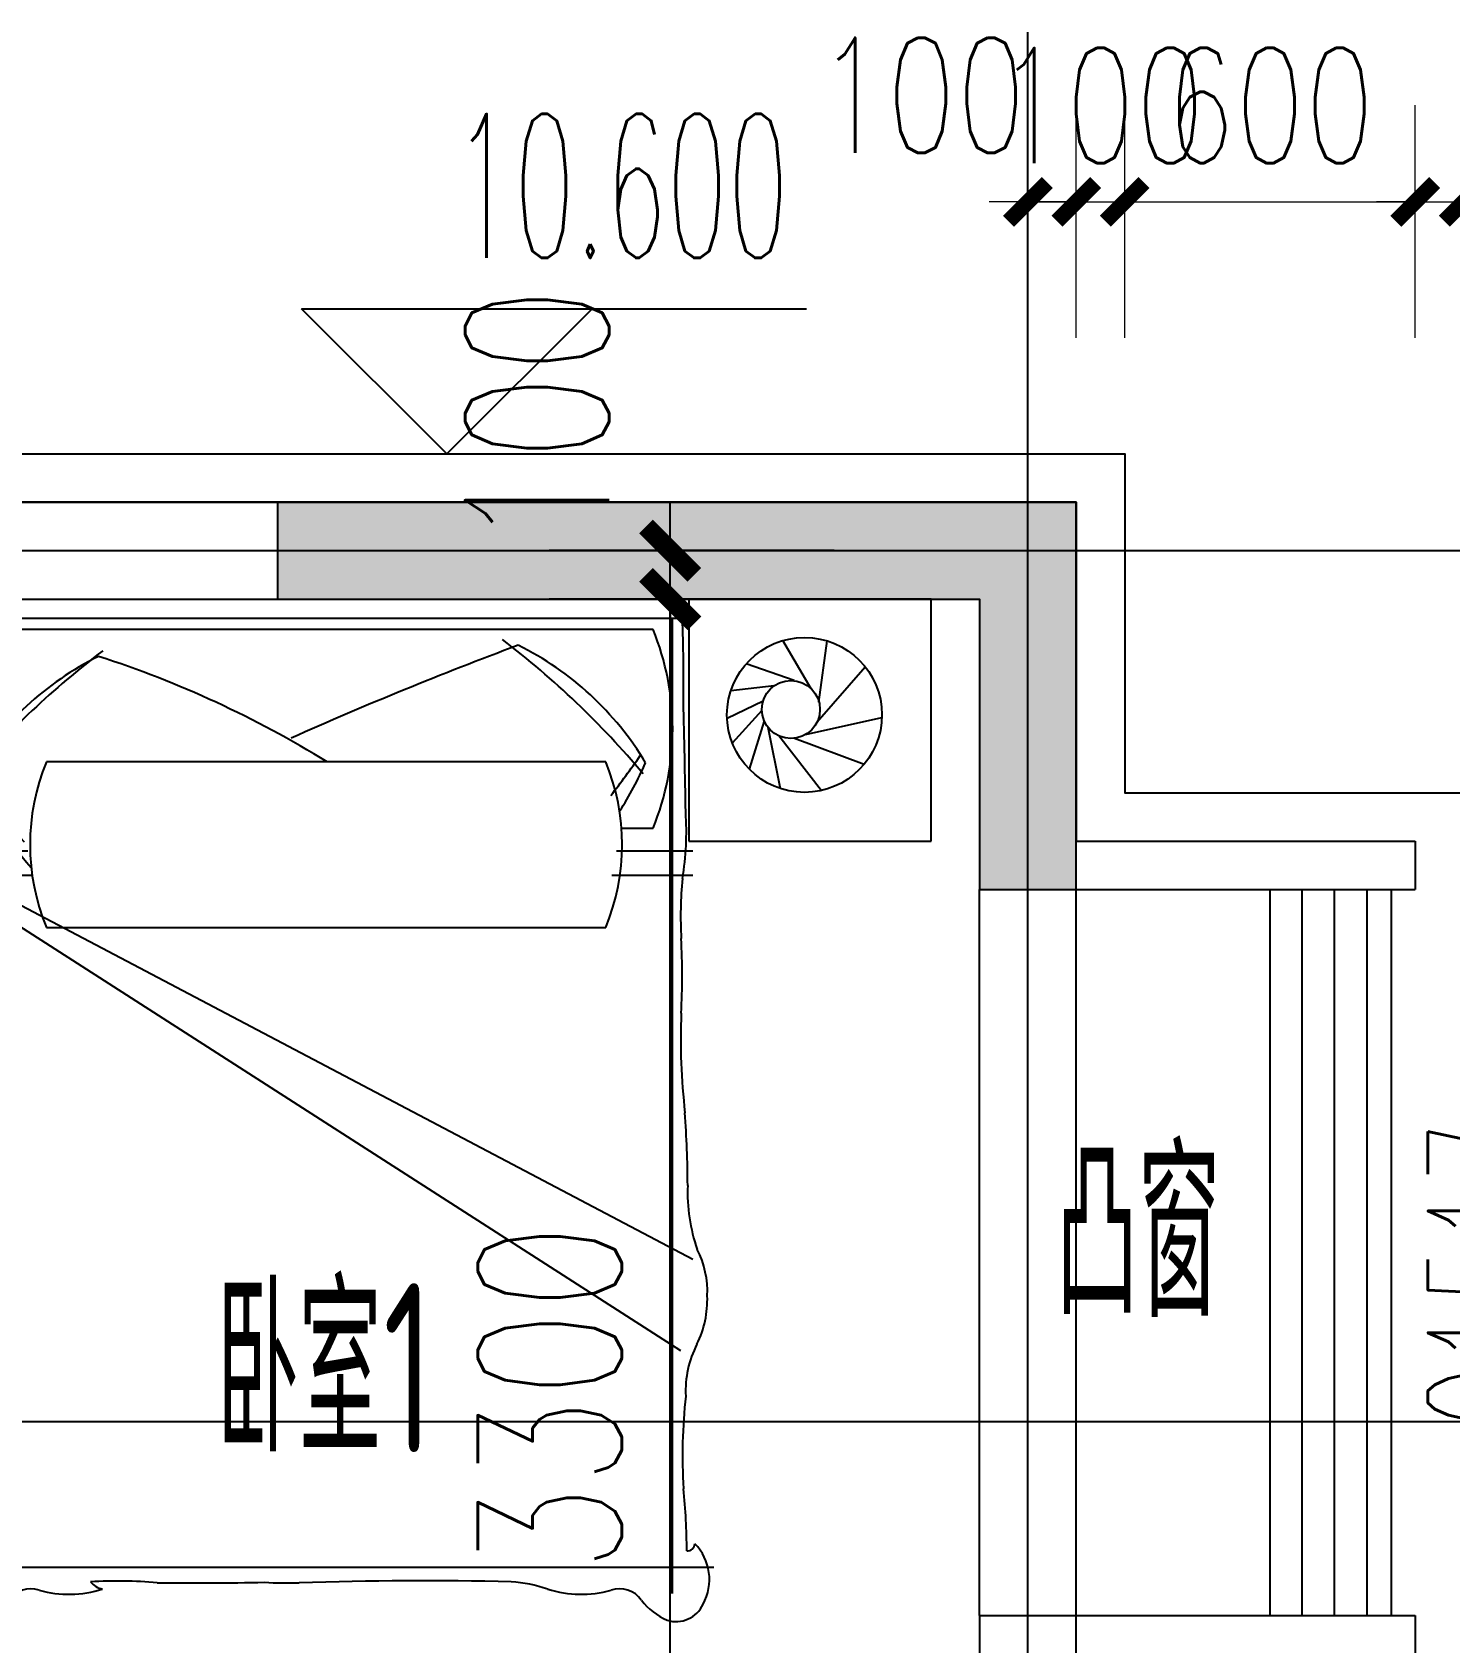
# Model space of a CAD drawing. Extents: x -129588 to 17450, y 1144 to 109436.
# Drawn here: x -39370 to -36442, y 93742 to 97069 of the extents above; entities that cross this region are included whole.
import ezdxf

# ---------------------------------------------------------------- set-up
doc = ezdxf.new("R2010")
doc.units = 0
doc.header["$LTSCALE"] = 1000
doc.header["$MEASUREMENT"] = 0
doc.layers.add('A-area(算全面积)', color=21, linetype='Continuous', plot=False)
doc.layers.add('A-FUR', color=8, linetype='Continuous', plot=False)
for name, color, linetype in [('A-外装饰线脚', 7, 'Continuous'), ('A-看线', 105, 'Continuous'), ('A-第三道尺寸线', 105, 'Continuous'), ('A-线脚看线', 9, 'Continuous'), ('AXIS', 3, 'Continuous'), ('DIM_ELEV', 3, 'Continuous'), ('DOTE', 16, 'Continuous'), ('PUB_HATCH', 8, 'Continuous'), ('PUB_TEXT', 7, 'Continuous'), ('WALL', 2, 'Continuous'), ('WINDOW', 4, 'Continuous'), ('WINDOW_TEXT', 7, 'Continuous'), ('剪力墙', 6, 'Continuous')]:
    doc.layers.add(name, color=color, linetype=linetype)
doc.layers.add('A-第四道尺寸线(线脚尺寸)', color=105, linetype='Continuous', lineweight=5)
doc.styles.add('_TCH_DIM', font='SIMPLEX.shx', dxfattribs={"width": 0.7, "bigfont": 'GBCBIG.shx'})
doc.styles.add('_TCH_DIM_T3', font='SIMPLEX.shx', dxfattribs={"width": 0.705882, "bigfont": 'GBCBIG.shx'})
doc.styles.add('_TCH_WINDOW', font='SIMPLEX.shx', dxfattribs={"width": 0.7, "height": 3.5, "bigfont": 'GBCBIG.shx'})
doc.styles.get("Standard").update_dxf_attribs({"font": 'gbenor.shx', "width": 0.7, "bigfont": 'gbcbig.shx'})
doc.dimstyles.new('_TCH_ARCH&&100', dxfattribs={"dimtxt": 297.5, "dimasz": 100, "dimexe": 250, "dimexo": 300, "dimgap": 100, "dimtad": 1, "dimdec": 0, "dimzin": 0, "dimdsep": 46, "dimtxsty": '_TCH_DIM_T3', "dimblk": 'ARCHTICK', "dimcen": 0.09, "dimclrt": 7, "dimazin": 2, "dimtfac": 1, "dimtdec": 0, "dimtix": 1, "dimtmove": 2, "dimatfit": 3, "dimfxl": 0, "dimtolj": 1, "dimtzin": 0, "dimarcsym": 0})
doc.dimstyles.new('_TCH_ARCH&&80', dxfattribs={"dimtxt": 238, "dimasz": 80, "dimexe": 200, "dimexo": 240, "dimgap": 80, "dimtad": 1, "dimdec": 0, "dimzin": 0, "dimdsep": 46, "dimtxsty": '_TCH_DIM_T3', "dimblk": 'ARCHTICK', "dimcen": 0.09, "dimclrt": 7, "dimazin": 2, "dimtfac": 1, "dimtdec": 0, "dimtix": 1, "dimtmove": 2, "dimatfit": 3, "dimfxl": 0, "dimtolj": 1, "dimtzin": 0, "dimarcsym": 0})

# ---------------------------------------------------------------- blocks, each defined once
blk = doc.blocks.new('zhouxianssceng0329')
at = {"layer": 'DOTE'}
for p, q in [((-37313.7, 132089.9), (-37313.7, 156469.4)), ((-33913.7, 155398.2), (-44988.6, 155398.2)), ((-33913.7, 153598.2), (-44988.6, 153598.2))]:
    blk.add_line(p, q, dxfattribs=at)
blk = doc.blocks.new('jgjlq030328')
at = {"layer": 'PUB_HATCH'}
blk.add_hatch(color=256, dxfattribs=at).paths.add_polyline_path([(-283535, 28211.9), (-283535, 29011.9), (-285185, 29011.9), (-285185, 28811.9), (-283735, 28811.9), (-283735, 28211.9)])
at = {"layer": '剪力墙'}
blk.add_lwpolyline([(-283535, 28211.9), (-283535, 29011.9), (-285185, 29011.9), (-285185, 28811.9), (-283735, 28811.9), (-283735, 28211.9)], close=True, dxfattribs=at)
blk = doc.blocks.new('床-次')
for p, q in [((0, 1250), (-500, 1250)), ((-500, 1250), (-500, 750)), ((0, 750), (0, 1250)), ((-211.2, 1097.1), (-246.7, 1171.4)), ((-230.3, 1099.5), (-298, 1160.7)), ((-179.1, 1074.2), (-189.7, 1163.7)), ((-168.5, 1032.8), (-133.7, 1131.8)), ((-251.5, 1094.8), (-351.2, 1125.9)), ((-264.8, 1087), (-391.3, 1061.6)), ((-281.6, 1064.1), (-395.4, 976.5)), ((-287.6, 1032.1), (-341.4, 888.3)), ((-185.3, 997.5), (-85.7, 1056.5)), ((-279.8, 1009.2), (-244.4, 851.5)), ((-253.8, 985.3), (-140.1, 886)), ((-212.8, 981.5), (-86.3, 964.7)), ((-40, 738.5), (-2054.4, 738.5)), ((-40, 738.5), (-2054.4, 738.5)), ((-1999.7, 738.5), (-1999.7, -801.2)), ((-608.2, 738.5), (-1552.4, -732.5)), ((-575.1, 738.5), (-1363.6, -758.2)), ((-570.6, 738.5), (-570.6, 606)), ((-519.8, 738.5), (-519.8, 615.5)), ((-500, 750), (0, 750)), ((-40, -750), (-40, 750)), ((-40, 750), (0, 750)), ((0, 750), (0, -750)), ((-63, -675.7), (-63, 640.9)), ((-678.3, 577.3), (-678.3, -578.2)), ((-336.3, -578.2), (-336.3, 577.3)), ((-570.6, -590.9), (-570.6, -758.2)), ((-519.8, -600.4), (-519.8, -758.2)), ((-473.4, -610.8), (-473.4, -675.7)), ((-40, -711.5), (-2054.4, -711.5)), ((-40, -715.5), (-2054.4, -715.5)), ((0, -750), (-500, -750)), ((-500, -750), (-500, -1250)), ((0, -750), (-40, -750)), ((0, -1250), (0, -750)), ((-211.2, -902.9), (-246.7, -828.6)), ((-230.3, -900.5), (-298, -839.3)), ((-179.1, -925.8), (-189.7, -836.3)), ((-251.5, -905.2), (-351.2, -874.1)), ((-168.5, -967.2), (-133.7, -868.2)), ((-264.8, -913), (-391.3, -938.4)), ((-281.6, -935.9), (-395.4, -1023.5)), ((-185.3, -1002.5), (-85.7, -943.5)), ((-287.6, -967.9), (-341.4, -1111.7)), ((-279.8, -990.8), (-244.4, -1148.5)), ((-253.8, -1014.7), (-140.1, -1114)), ((-212.8, -1018.5), (-86.3, -1035.3)), ((-500, -1250), (0, -1250))]:
    blk.add_line(p, q)
for centre, radius in [((-239.3, 1011.5), 160), ((-228.1, 1039.5), 60), ((-239.3, -988.5), 160), ((-228.1, -960.5), 60)]:
    blk.add_circle(centre, radius)
for centre, radius, start, end in [((-2050.6, 726), 61.8, 114.6552, 197.0582), ((-2025.4, 689.2), 106, 45.7841, 118.7213), ((-1636.1, 955.2), 209.3, 267.1562, 297.4576), ((-1447.1, 581), 209.9, 87.9632, 116.1276), ((-1430.8, 599), 192, 63.047, 92.6492), ((-1225.8, 1105.3), 355.3, 250.6064, 272.328), ((-1950.6, 749.2), 16, 93.3957, 183.4418), ((-1965.7, -466.9), 1215.2, 83.9678, 90.0408), ((-1770.2, 1899.8), 1160.2, 266.6495, 276.12), ((-1221.3, -1525.3), 2275.6, 85.9688, 89.7495), ((-909.2, 2045.3), 1309.4, 263.3302, 272.3581), ((-778.2, -773.7), 1512.6, 87.0776, 92.9224), ((-655.9, 1541.2), 805.5, 266.782, 275.5915), ((-480.7, 163.8), 583.8, 86.0367, 99.5331), ((-58.4, 47), 749.3, 113.8347, 131.4622), ((532.5, -530), 1548.8, 124.5749, 131.8881), ((-774.9, -20652.4), 21401.2, 88.49238, 89.10433), ((-1546.8, -636.7), 1810.6, 37.3131, 49.4206), ((-689.8, 185.7), 637.9, 26.4088, 59.0003), ((-160, -2198.1), 2939.9, 87.6616, 91.0116), ((-1983, 763.6), 138.4, 203.7061, 231.956), ((-268.2, 142.5), 539, 67.6212, 92.1024), ((-2098.3, 610.2), 53.6, 340.2311, 55.8644), ((-507.3, 161.9), 449.1, 67.6212, 112.3788), ((-1819.9, 531), 236, 164.9987, 197.1808), ((-2002.9, 452.2), 43.4, 129.0734, 167.946), ((-2962.5, 430.3), 933.9, 354.9526, 3.4165), ((-2185.6, 1136.9), 2172.2, 328.3558, 342.1044), ((5743.4, 272.5), 7776, 179.44258, 181.07566), ((-1219.9, 79.3), 812.7, 176.6723, 181.7242), ((-7673.2, -3224.4), 8087.9, 20.45865, 24.04845), ((-9950.5, -199.5), 7922.3, 358.6733, 1.8401), ((-1523.8, 732.7), 1810.6, 309.9646, 322.6869), ((-2329.2, -362.3), 299.6, 341.3052, 356.0421), ((-666.8, -113.7), 637.9, 300.9997, 333.5912), ((-1819.9, -528), 236, 162.8192, 195.0013), ((-2098.3, -607.2), 53.6, 304.1356, 19.7689), ((-507.3, -162.9), 449.1, 247.6212, 292.3788), ((555.5, 626), 1548.8, 231.6372, 235.4251), ((-35.4, 25), 749.3, 237.4638, 246.1653), ((-1983, -760.6), 138.4, 128.044, 156.2939), ((-268.2, -177.3), 539, 247.6212, 292.3788), ((-2050.6, -723), 61.8, 162.9418, 245.3448), ((-2025.4, -686.2), 106, 241.2787, 314.2159), ((-1950.6, -746.2), 16, 176.5582, 266.6043), ((-1965.7, 469.9), 1215.2, 269.9592, 276.0322), ((-1770.2, -1896.8), 1160.2, 83.88, 93.3505), ((-1636.1, -952.2), 209.3, 62.5424, 92.8438), ((-1225.8, -1102.3), 355.3, 87.672, 109.3936), ((-1221.3, 1528.3), 2275.6, 270.2505, 274.0312), ((-909.2, -2042.3), 1309.4, 87.6419, 96.6698), ((-778.2, 776.7), 1512.6, 267.0776, 272.9224), ((-655.9, -1538.2), 805.5, 84.4085, 93.218), ((-480.7, -160.8), 583.8, 260.4669, 273.9633), ((-774.9, 20655.4), 21401.2, 270.89567, 271.50762), ((-160, 2201.1), 2939.9, 268.9884, 272.3384), ((-1447.1, -578), 209.9, 243.8724, 272.0368), ((-1430.8, -596), 192, 267.3508, 296.953)]:
    blk.add_arc(centre, radius, start, end)
at = {"text_generation_flag": 4, "width": 0.8, "flags": 9}
for tag, p in [('XSIZE', (-239.3, 1011.5)), ('YSIZE', (-239.3, 1011.5)), ('XSIZE', (-239.3, -988.5)), ('YSIZE', (-239.3, -988.5))]:
    blk.add_attdef(tag, p, '', height=0.5, rotation=180, dxfattribs=at)
blk = doc.blocks.new('$TCHSYS$WIN2D')
for p, q in [((-0.5, 0.5), (0.5, 0.5)), ((-0.5, 0.5), (-0.5, -0.5)), ((0.5, 0.5), (0.5, -0.5)), ((0.5, 0.1667), (-0.5, 0.1667)), ((0.5, -0.1667), (-0.5, -0.1667)), ((-0.5, -0.5), (0.5, -0.5))]:
    blk.add_line(p, q)
blk = doc.blocks.new('_ArchTick')
at = {"color": 0, "linetype": 'ByBlock', "const_width": 0.4}
blk.add_lwpolyline([(-0.5, -0.5), (0.5, 0.5)], dxfattribs=at)
blk = doc.blocks.new('*D998')
at = {"layer": 'A-第三道尺寸线', "color": 0, "lineweight": -2, "transparency": 16777216}
for p, q in [((22270.6, 181434.8), (22270.6, 181534.8)), ((22609.3, 181434.8), (22020.6, 181434.8)), ((22270.6, 181334.8), (22270.6, 181434.8)), ((22609.3, 181334.8), (22020.6, 181334.8)), ((22270.6, 181334.8), (22270.6, 181234.8))]:
    blk.add_line(p, q, dxfattribs=at)
at = {"layer": 'Defpoints', "color": 0, "transparency": 16777216}
for p in [(22270.6, 181434.8), (22909.3, 181434.8), (22909.3, 181334.8)]:
    blk.add_point(p, dxfattribs=at)
at = {"layer": 'A-第三道尺寸线', "color": 0, "lineweight": -2, "transparency": 16777216, "xscale": 100, "yscale": 100, "zscale": 100}
for p, rotation in [((22270.6, 181434.8), 270), ((22270.6, 181334.8), 90)]:
    blk.add_blockref('_ArchTick', p, dxfattribs=dict(at, rotation=rotation))
at = {"layer": 'A-第三道尺寸线', "color": 7, "transparency": 16777216, "insert": (21995.6, 181709.8), "char_height": 297.5, "attachment_point": 5, "rotation": 90, "style": '_TCH_DIM_T3'}
blk.add_mtext('\\A1;100', dxfattribs=at)
blk = doc.blocks.new('*D999')
at = {"layer": 'A-第三道尺寸线', "color": 0, "lineweight": -2, "transparency": 16777216}
for p, q in [((22609.3, 181334.8), (22020.6, 181334.8)), ((22270.6, 178034.8), (22270.6, 181334.8)), ((22609.3, 178034.8), (22020.6, 178034.8))]:
    blk.add_line(p, q, dxfattribs=at)
at = {"layer": 'Defpoints', "color": 0, "transparency": 16777216}
for p in [(22270.6, 181334.8), (22909.3, 181334.8), (22909.3, 178034.8)]:
    blk.add_point(p, dxfattribs=at)
at = {"layer": 'A-第三道尺寸线', "color": 0, "lineweight": -2, "transparency": 16777216, "xscale": 100, "yscale": 100, "zscale": 100}
for p, rotation in [((22270.6, 181334.8), 90), ((22270.6, 178034.8), 270)]:
    blk.add_blockref('_ArchTick', p, dxfattribs=dict(at, rotation=rotation))
at = {"layer": 'A-第三道尺寸线', "color": 7, "transparency": 16777216, "insert": (22021.8, 179684.8), "char_height": 297.5, "attachment_point": 5, "rotation": 90, "style": '_TCH_DIM_T3'}
blk.add_mtext('\\A1;3300', dxfattribs=at)
blk = doc.blocks.new('ssxianjiao0329')
at = {"layer": 'A-线脚看线'}
blk.add_lwpolyline([(-36563.7, 154698.2), (-36563.7, 153198.2)], dxfattribs=at)
blk = doc.blocks.new('*D1599')
at = {"layer": 'A-第四道尺寸线(线脚尺寸)', "color": 0, "lineweight": -2, "transparency": 16777216}
for p, q in [((-37313.7, 96438.2), (-37313.7, 96918.9)), ((-37213.7, 96438.2), (-37213.7, 96918.9)), ((-37313.7, 96718.9), (-37393.7, 96718.9)), ((-37313.7, 96718.9), (-37213.7, 96718.9)), ((-37213.7, 96718.9), (-37133.7, 96718.9))]:
    blk.add_line(p, q, dxfattribs=at)
at = {"layer": 'Defpoints', "color": 0, "transparency": 16777216}
for p in [(-37213.7, 96718.9), (-37313.7, 96198.2), (-37213.7, 96198.2)]:
    blk.add_point(p, dxfattribs=at)
at = {"layer": 'A-第四道尺寸线(线脚尺寸)', "color": 0, "lineweight": -2, "transparency": 16777216, "xscale": 80, "yscale": 80, "zscale": 80}
blk.add_blockref('_ArchTick', (-37313.7, 96718.9), dxfattribs=at)
at = {"layer": 'A-第四道尺寸线(线脚尺寸)', "color": 0, "lineweight": -2, "transparency": 16777216, "xscale": 80, "yscale": 80, "zscale": 80, "rotation": 180}
blk.add_blockref('_ArchTick', (-37213.7, 96718.9), dxfattribs=at)
at = {"layer": 'A-第四道尺寸线(线脚尺寸)', "color": 7, "transparency": 16777216, "insert": (-37533.7, 96938.9), "char_height": 238, "attachment_point": 5, "style": '_TCH_DIM_T3'}
blk.add_mtext('\\A1;100', dxfattribs=at)
blk = doc.blocks.new('*D1600')
at = {"layer": 'A-第四道尺寸线(线脚尺寸)', "color": 0, "lineweight": -2, "transparency": 16777216}
for p, q in [((-37213.7, 96438.2), (-37213.7, 96918.9)), ((-37113.7, 96438.2), (-37113.7, 96918.9)), ((-37213.7, 96718.9), (-37293.7, 96718.9)), ((-37213.7, 96718.9), (-37113.7, 96718.9)), ((-37113.7, 96718.9), (-37033.7, 96718.9))]:
    blk.add_line(p, q, dxfattribs=at)
at = {"layer": 'Defpoints', "color": 0, "transparency": 16777216}
for p in [(-37113.7, 96718.9), (-37213.7, 96198.2), (-37113.7, 96198.2)]:
    blk.add_point(p, dxfattribs=at)
at = {"layer": 'A-第四道尺寸线(线脚尺寸)', "color": 0, "lineweight": -2, "transparency": 16777216, "xscale": 80, "yscale": 80, "zscale": 80}
blk.add_blockref('_ArchTick', (-37213.7, 96718.9), dxfattribs=at)
at = {"layer": 'A-第四道尺寸线(线脚尺寸)', "color": 0, "lineweight": -2, "transparency": 16777216, "xscale": 80, "yscale": 80, "zscale": 80, "rotation": 180}
blk.add_blockref('_ArchTick', (-37113.7, 96718.9), dxfattribs=at)
at = {"layer": 'A-第四道尺寸线(线脚尺寸)', "color": 7, "transparency": 16777216, "insert": (-37163.7, 96917.9), "char_height": 238, "attachment_point": 5, "style": '_TCH_DIM_T3'}
blk.add_mtext('\\A1;100', dxfattribs=at)
blk = doc.blocks.new('*D1601')
at = {"layer": 'A-第四道尺寸线(线脚尺寸)', "color": 0, "lineweight": -2, "transparency": 16777216}
for p, q in [((-37113.7, 96438.2), (-37113.7, 96918.9)), ((-36513.7, 96438.2), (-36513.7, 96918.9)), ((-37113.7, 96718.9), (-36513.7, 96718.9))]:
    blk.add_line(p, q, dxfattribs=at)
at = {"layer": 'Defpoints', "color": 0, "transparency": 16777216}
for p in [(-36513.7, 96718.9), (-37113.7, 96198.2), (-36513.7, 96198.2)]:
    blk.add_point(p, dxfattribs=at)
at = {"layer": 'A-第四道尺寸线(线脚尺寸)', "color": 0, "lineweight": -2, "transparency": 16777216, "xscale": 80, "yscale": 80, "zscale": 80, "rotation": 180}
blk.add_blockref('_ArchTick', (-37113.7, 96718.9), dxfattribs=at)
at = {"layer": 'A-第四道尺寸线(线脚尺寸)', "color": 0, "lineweight": -2, "transparency": 16777216, "xscale": 80, "yscale": 80, "zscale": 80}
blk.add_blockref('_ArchTick', (-36513.7, 96718.9), dxfattribs=at)
at = {"layer": 'A-第四道尺寸线(线脚尺寸)', "color": 7, "transparency": 16777216, "insert": (-36813.7, 96917.9), "char_height": 238, "attachment_point": 5, "style": '_TCH_DIM_T3'}
blk.add_mtext('\\A1;600', dxfattribs=at)
blk = doc.blocks.new('*D1602')
at = {"layer": 'A-第四道尺寸线(线脚尺寸)', "color": 0, "lineweight": -2, "transparency": 16777216}
for p, q in [((-36513.7, 96438.2), (-36513.7, 96918.9)), ((-36413.7, 96438.2), (-36413.7, 96918.9)), ((-36513.7, 96718.9), (-36593.7, 96718.9)), ((-36513.7, 96718.9), (-36413.7, 96718.9)), ((-36413.7, 96718.9), (-36333.7, 96718.9))]:
    blk.add_line(p, q, dxfattribs=at)
at = {"layer": 'Defpoints', "color": 0, "transparency": 16777216}
for p in [(-36413.7, 96718.9), (-36513.7, 96198.2), (-36413.7, 96198.2)]:
    blk.add_point(p, dxfattribs=at)
at = {"layer": 'A-第四道尺寸线(线脚尺寸)', "color": 0, "lineweight": -2, "transparency": 16777216, "xscale": 80, "yscale": 80, "zscale": 80}
blk.add_blockref('_ArchTick', (-36513.7, 96718.9), dxfattribs=at)
at = {"layer": 'A-第四道尺寸线(线脚尺寸)', "color": 0, "lineweight": -2, "transparency": 16777216, "xscale": 80, "yscale": 80, "zscale": 80, "rotation": 180}
blk.add_blockref('_ArchTick', (-36413.7, 96718.9), dxfattribs=at)
at = {"layer": 'A-第四道尺寸线(线脚尺寸)', "color": 7, "transparency": 16777216, "insert": (-36193.7, 96938.9), "char_height": 238, "attachment_point": 5, "style": '_TCH_DIM_T3'}
blk.add_mtext('\\A1;100', dxfattribs=at)
blk = doc.blocks.new('*D877')
at = {"layer": 'AXIS', "color": 0, "lineweight": -2, "transparency": 16777216}
for p, q in [((-40713.7, 97369.4), (-40713.7, 99819.4)), ((-37313.7, 97369.4), (-37313.7, 99819.4)), ((-40713.7, 99569.4), (-37313.7, 99569.4))]:
    blk.add_line(p, q, dxfattribs=at)
at = {"layer": 'Defpoints', "color": 0, "transparency": 16777216}
for p in [(-37313.7, 99569.4), (-40713.7, 97069.4), (-37313.7, 97069.4)]:
    blk.add_point(p, dxfattribs=at)
at = {"layer": 'AXIS', "color": 0, "lineweight": -2, "transparency": 16777216, "xscale": 100, "yscale": 100, "zscale": 100, "rotation": 180}
blk.add_blockref('_ArchTick', (-40713.7, 99569.4), dxfattribs=at)
at = {"layer": 'AXIS', "color": 0, "lineweight": -2, "transparency": 16777216, "xscale": 100, "yscale": 100, "zscale": 100}
blk.add_blockref('_ArchTick', (-37313.7, 99569.4), dxfattribs=at)
at = {"layer": 'AXIS', "color": 7, "transparency": 16777216, "insert": (-39013.7, 99818.1), "char_height": 297.5, "attachment_point": 5, "style": '_TCH_DIM_T3'}
blk.add_mtext('\\A1;3400', dxfattribs=at)
blk = doc.blocks.new('a1HUXING0323')
at = {"layer": 'A-看线'}
blk.add_lwpolyline([(22909.3, 179234.8), (22909.3, 180734.8)], dxfattribs=at)
at = {"layer": 'WALL'}
for p, q in [((19509.3, 181534.8), (23109.3, 181534.8)), ((23109.3, 181534.8), (23109.3, 180834.8)), ((19709.3, 181334.8), (22909.3, 181334.8)), ((22909.3, 181334.8), (22909.3, 180734.8)), ((23109.3, 180834.8), (23609.3, 180834.8)), ((23609.3, 180834.8), (23809.3, 180834.8)), ((23809.3, 180834.8), (23809.3, 180734.8)), ((22909.3, 180734.8), (23509.3, 180734.8)), ((23509.3, 180734.8), (23709.3, 180734.8)), ((23709.3, 180734.8), (23809.3, 180734.8)), ((22909.3, 179234.8), (23509.3, 179234.8)), ((22909.3, 179234.8), (22909.3, 178034.8)), ((23509.3, 179234.8), (23709.3, 179234.8)), ((23709.3, 179234.8), (23809.3, 179234.8)), ((23809.3, 179234.8), (23809.3, 179134.8))]:
    blk.add_line(p, q, dxfattribs=at)
at = {"layer": 'A-FUR', "extrusion": (4.56361e-07, -1.25171e-07, 1), "rotation": 90}
blk.add_blockref('床-次', (21559.3, 181334.8), dxfattribs=at)
at = {"layer": 'WINDOW'}
ref = blk.add_blockref('$TCHSYS$WIN2D', (23609.3, 179984.8), dxfattribs=dict(at, xscale=1500, yscale=-200, zscale=1500, rotation=270))
ref.add_attrib('A', 'C1517a', (24133, 179617.3), dxfattribs={"layer": 'WINDOW_TEXT', "height": 297.5, "rotation": 90, "style": '_TCH_WINDOW', "width": 0.494118})
at = {"layer": 'PUB_TEXT', "width": 0.7}
for s, height, p in [('凸窗', 337.59, (23066.7, 179852.5)), ('卧室', 337.59, (21333.6, 179571.5)), ('1', 350, (21677.6, 179571.5))]:
    blk.add_text(s, height=height, dxfattribs=at).set_placement(p)
at = {"layer": 'A-第三道尺寸线'}
dim = blk.add_linear_dim(base=(22270.6, 181434.8), p1=(22909.3, 181334.8), p2=(22909.3, 181434.8), angle=90, dimstyle='_TCH_ARCH&&100', dxfattribs=at)
dim.commit()
dim.dimension.update_dxf_attribs({"geometry": '*D998', "text_midpoint": (21995.6, 181709.8), "dimtype": 161})
dim = blk.add_aligned_dim(p1=(22909.3, 178034.8), p2=(22909.3, 181334.8), distance=638.7, dimstyle='_TCH_ARCH&&100', dxfattribs=at)
dim.commit()
dim.dimension.update_dxf_attribs({"geometry": '*D999', "text_midpoint": (22021.8, 179684.8)})
blk = doc.blocks.new('34cengxianjiao0427')
at = {"layer": 'A-第四道尺寸线(线脚尺寸)'}
for base, p1, p2, picture, middle in [((-37213.7, 96718.9), (-37313.7, 96198.2), (-37213.7, 96198.2), '*D1599', (-37533.7, 96938.9)), ((-36413.7, 96718.9), (-36513.7, 96198.2), (-36413.7, 96198.2), '*D1602', (-36193.7, 96938.9))]:
    dim = blk.add_linear_dim(base=base, p1=p1, p2=p2, angle=0, dimstyle='_TCH_ARCH&&80', dxfattribs=at)
    dim.commit()
    dim.dimension.update_dxf_attribs({"geometry": picture, "text_midpoint": middle, "dimtype": 161})
for p1, p2, picture, middle in [((-37213.7, 96198.2), (-37113.7, 96198.2), '*D1600', (-37163.7, 96917.9)), ((-37113.7, 96198.2), (-36513.7, 96198.2), '*D1601', (-36813.7, 96917.9))]:
    dim = blk.add_aligned_dim(p1=p1, p2=p2, distance=520.7, dimstyle='_TCH_ARCH&&80', dxfattribs=at)
    dim.commit()
    dim.dimension.update_dxf_attribs({"geometry": picture, "text_midpoint": middle})

msp = doc.modelspace()

# ---------------------------------------------------------------- block references
msp.add_blockref('zhouxianssceng0329', (0, -59400))
at = {"layer": '剪力墙'}
msp.add_blockref('jgjlq030328', (246321.3, 67086.3), dxfattribs=at)

# ---------------------------------------------------------------- dimensions: what is measured, and where the dimension line sits
at = {"layer": 'AXIS'}
dim = msp.add_aligned_dim(p1=(-40713.7, 97069.4), p2=(-37313.7, 97069.4), distance=2500, dimstyle='_TCH_ARCH&&100', dxfattribs=at)
dim.commit()
dim.dimension.update_dxf_attribs({"geometry": '*D877', "text_midpoint": (-39013.7, 99818.1)})

# ---------------------------------------------------------------- next in the draw order: block references
msp.add_blockref('a1HUXING0323', (-60323, -85436.5))

# ---------------------------------------------------------------- next in the draw order: linework, layer by layer
at = {"layer": 'A-area(算全面积)'}
msp.add_lwpolyline([(-39013.7, 82698.2), (-39013.7, 89248.2), (-39013.7, 89298.2), (-33813.7, 89298.2), (-33813.7, 90198.2), (-37213.7, 90198.2), (-37213.7, 96098.2), (-40813.7, 96098.2), (-40813.7, 94298.2), (-44213.7, 94298.2), (-44213.7, 85798.2)], dxfattribs=at)
at = {"layer": 'A-外装饰线脚'}
msp.add_lwpolyline([(-40813.7, 74298.2), (-43813.7, 74298.2), (-43813.7, 74998.2), (-44313.7, 74998.2), (-44313.7, 96298.2), (-39913.7, 96298.2), (-39913.7, 96198.2), (-37113.7, 96198.2), (-37113.7, 95498.2), (-36413.7, 95498.2), (-36413.7, 90698.2), (-37113.7, 90698.2), (-37113.7, 90298.2), (-33713.7, 90298.2), (-33713.7, 89548.2)], dxfattribs=at)
at = {"layer": 'DIM_ELEV'}
for p, q in [((-38513.7, 96198.2), (-38813.7, 96498.2)), ((-38813.7, 96498.2), (-37771, 96498.2)), ((-38513.7, 96198.2), (-38213.7, 96498.2))]:
    msp.add_line(p, q, dxfattribs=at)

# ---------------------------------------------------------------- next in the draw order: block references
msp.add_blockref('ssxianjiao0329', (0, -59400))
at = {"layer": 'A-第四道尺寸线(线脚尺寸)'}
msp.add_blockref('34cengxianjiao0427', (0, 0), dxfattribs=at)

# ---------------------------------------------------------------- next in the draw order: texts
at = {"layer": 'PUB_TEXT', "style": '_TCH_DIM', "width": 0.494118}
msp.add_text('10.600', height=297.5, dxfattribs=at).set_placement((-38501, 96603.2))

doc.saveas('drawing.dxf')
